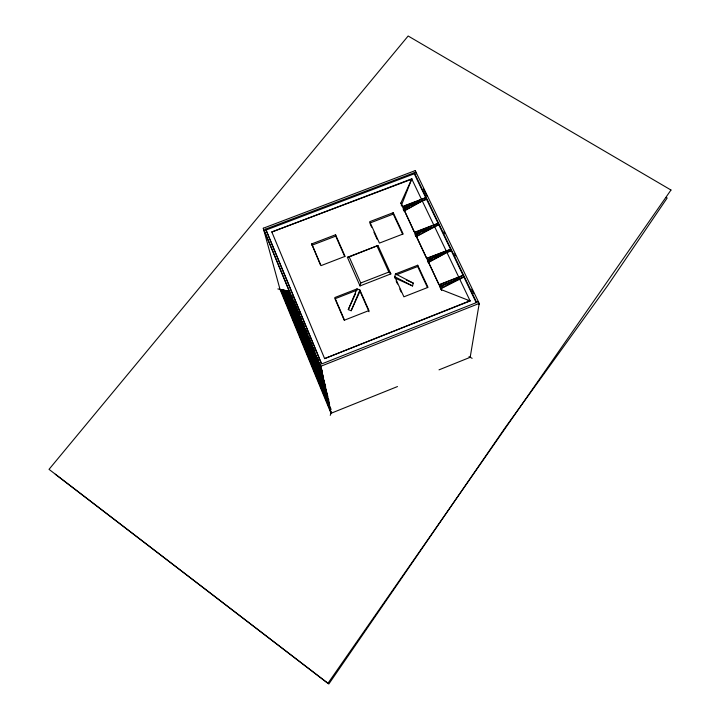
<?xml version="1.0" encoding="UTF-8"?>
<svg xmlns="http://www.w3.org/2000/svg" width="720" height="720" viewBox="0 0 720 720"><rect width="100%" height="100%" fill="white"/><g stroke="black" fill="none" stroke-linecap="round" stroke-linejoin="round"><path stroke-width="1.08" d="M421.83 200.016L411.849 179.154L271.827 231.975L411.849 178.776L401.31 205.587M476.064 302.337L414.279 173.781L414.297 172.71L265.662 229.104L321.435 363.672M330.237 415.35L331.02 413.289L280.026 289.404L263.286 228.222L415.251 170.595L416.205 173.934M415.305 235.476L415.341 233.757L438.921 224.658L438.21 223.182L414.648 232.281M427.491 287.586L417.681 266.517L417.717 265.23L395.496 273.897L394.749 276.705L403.902 296.82L428.022 287.352L417.717 265.23M402.525 206.505L425.898 197.568L421.614 199.566M425.898 197.568L426.582 199.377L422.307 201.015L404.172 210.996M438.921 224.658L416.241 236.655M440.433 288.684L440.622 286.191L457.947 279.378L441.405 288.162M411.849 178.776L400.878 203.022L441.666 290.331L439.767 286.29M450.585 249.318L426.852 258.228M450.612 248.976L451.305 250.812L446.958 252.504L428.382 262.494M439.272 284.643L463.23 275.229L456.84 278.325M463.23 275.229L463.923 277.083L440.748 288.783M441.702 289.809L470.16 300.969L324.63 358.605L271.827 231.975M439.02 369.846L470.178 357.309L479.223 303.426L415.251 170.595M360.027 285.921L360.738 282.996L349.209 256.923L347.4 257.301L360.027 285.921L390.852 273.906L377.946 245.52L347.4 257.301M394.776 277.965L412.551 285.957L413.28 283.14L395.496 273.897M369.045 311.733L360.018 291.231L351.153 310.734L348.291 309.6L357.039 288.882L359.892 290.007L368.946 310.554L344.511 320.148L334.791 297.558L357.039 288.882M351.153 310.734L359.892 290.007M348.291 309.6L355.392 294.012M331.011 413.235L331.605 412.02M349.209 256.923L377.946 245.52M403.164 209.412L414.423 203.211M418.176 201.141L420.048 200.106L404.154 206.19M404.442 209.025L409.212 206.397M416.169 234.54L425.664 229.374M417.474 234.135L419.409 233.082M428.319 260.361L437.931 255.186M441.774 253.125L443.691 252.09M428.652 260.469L431.586 258.885M443.313 252.585L449.712 249.651M440.685 286.632L445.545 284.049M453.33 279.918L457.218 277.848L439.902 284.652M441.018 286.731L442.998 285.678M397.485 386.559L331.02 413.289L320.598 366.354L263.286 228.222M470.205 300.654L324.63 358.605M320.598 366.354L479.223 303.426M439.992 286.173L463.968 276.759M360.738 282.996L388.845 272.061L390.852 273.906M427.482 258.255L443.646 251.964M427.563 259.74L451.332 250.47M357.165 290.115L334.98 298.764L344.232 320.274M396.531 274.77L417.681 266.517M415.278 232.326L431.307 226.143M434.745 224.865L437.328 223.875M426.591 199.008L403.209 207.963L414.126 231.777M311.706 243.909L335.556 234.774L345.069 256.356L321.048 265.626L311.706 243.909L320.382 264.834M393.237 212.679L369.693 221.697L379.44 243.099L403.146 233.955L393.237 212.679L393.273 214.083L402.687 234.297M311.949 245.232L335.736 236.124L335.556 234.774M369.783 223.074L393.273 214.083M265.923 230.085L414.279 173.781M277.875 288.936L289.845 291.366M468.036 300.375L470.16 300.969L446.958 252.504M468.945 356.778L470.187 357.246M406.377 280.035L413.28 283.14M470.178 357.309L472.14 358.308M394.749 276.705L412.551 285.957M666.153 197.478L667.161 198.009L607.572 285.723L504.963 427.968L328.815 684L55.287 474.228M423.513 189.117L426.924 196.2M443.97 231.624L444.942 233.649M454.689 253.89L455.661 255.915M471.735 289.305L473.688 293.355M477.585 301.455L479.043 304.488M414.297 172.71L476.694 302.481L321.696 363.933L265.662 229.104M422.307 201.015L445.995 250.488M402.282 206.577L400.878 203.022M415.08 233.793L426.474 258.021M427.419 260.037L438.813 284.274M370.242 224.091L371.637 227.142M373.95 232.227L377.19 239.346M396.144 280.971L397.512 283.986M399.798 288.999L401.166 292.014M377.082 246.159L388.845 272.061M335.736 236.124L344.772 256.635M291.546 295.443L292.86 298.629M293.697 300.636L299.322 314.208M300.168 316.206L301.473 319.392M302.319 321.399L304.065 325.629M305.334 328.671L307.935 334.971M308.781 336.978L310.095 340.164M310.941 342.171L312.246 345.348M313.092 347.364L314.829 351.585M317.403 357.741L318.708 360.927M319.554 362.934L320.868 366.12M263.619 229.428L322.344 370.989M288.666 291.06L322.092 371.709M323.118 375.516L288.108 291.033M323.613 378.036L287.532 290.916M286.929 290.736L324.216 380.817M325.242 384.606L286.371 290.7M285.777 290.511L325.755 387.18M326.349 389.943L285.219 290.475M284.625 290.286L327.357 393.723M327.942 396.459L284.067 290.259M283.473 290.07L328.887 400.068M329.481 402.858L282.915 290.034M329.616 404.487L282.348 289.926M281.745 289.737L331.038 409.302M330.75 409.941L281.196 289.701M280.602 289.521L330.885 411.624M300.267 312.372L300.474 313.227M415.971 233.811L415.917 236.529L433.017 227.223L415.971 233.811M428.193 259.767L428.067 262.377L445.374 253.071L428.193 259.767M670.977 190.026L327.951 683.298L49.023 469.35L408.15 36L670.977 190.026M420.741 201.555L403.848 210.852L403.839 208.026L420.741 201.555"/></g></svg>
